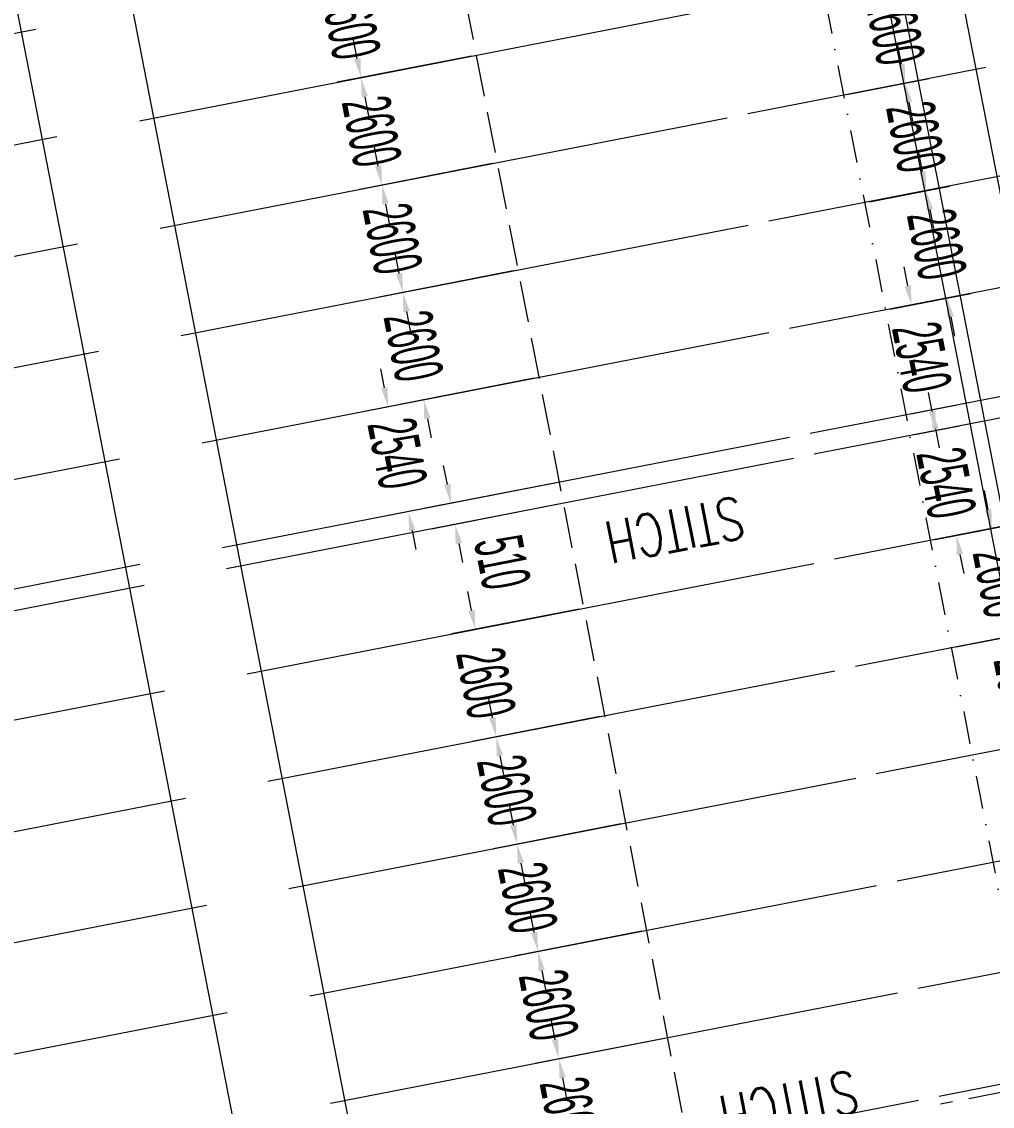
# Model space of a CAD drawing. Header units: millimetres. Extents: x 27228149 to 29012050, y 40856015 to 42918728.
# Drawn here: x 27362078 to 27385138, y 42572244 to 42598025 of the extents above; entities that cross this region are included whole.
import ezdxf

# ---------------------------------------------------------------- set-up
doc = ezdxf.new("R2010")
doc.units = ezdxf.units.MM
doc.header["$LTSCALE"] = 0.05
doc.linetypes.add('DGN Style 3', pattern=[27349.722329, 19535.51595, -7814.20638])
doc.linetypes.add('DGN Style 4', pattern=[31276.361035, 15628.41276, -7814.20638, 19.535516, -7814.20638])
doc.layers.get('Defpoints').update_dxf_attribs({"lineweight": 0})
for name, color, linetype, lineweight in [('InnerEdge_NB', 7, 'Continuous', 0), ('InnerEdge_SB', 7, 'Continuous', 0), ('OuterEdge_SBRamp', 7, 'Continuous', 0), ('PlacementCurve_SB', 1, 'DGN Style 3', 0), ('PlacementCurve_SBRamp', 1, 'DGN Style 3', 0), ('S-_ANOT----_A-', 7, 'Continuous', 0), ('S-_ANOT----_T-', 7, 'Continuous', 0), ('S-_SEG-----_E-NB', 3, 'Continuous', 13), ('S-_SEG-----_E-SB', 3, 'Continuous', 13), ('S-_SEG-----_E-SBRamp', 3, 'Continuous', 13), ('S-_WALLLBW-_E-', 40, 'Continuous', 13)]:
    doc.layers.add(name, color=color, linetype=linetype, lineweight=lineweight)
doc.styles.add('Styletxt', font='txt.shx')
doc.styles.add('StyleWORKING', font='WORKING.shx')
doc.dimstyles.new('dim300', dxfattribs={"dimtxt": 750, "dimasz": 750, "dimexe": 375, "dimexo": 375, "dimgap": 375, "dimtad": 1, "dimdec": 0, "dimzin": 11, "dimdsep": 46, "dimtxsty": 'StyleWORKING', "dimsah": 1, "dimcen": 0.09, "dimclrd": 7, "dimclre": 7, "dimadec": 4, "dimazin": 3, "dimtfac": 1, "dimtdec": 0, "dimtmove": 0, "dimatfit": 3, "dimfxl": 1, "dimtolj": 1, "dimtzin": 0, "dimlwd": 0, "dimlwe": 0, "dimarcsym": 0})

# ---------------------------------------------------------------- blocks, each defined once
blk = doc.blocks.new('*D107')
at = {"layer": 'Defpoints', "color": 0, "linetype": 'Continuous', "transparency": 16777216}
for p in [(27381111, 42598829), (27383070, 42596561), (27381608, 42596277)]:
    blk.add_point(p, dxfattribs=at)
at = {"layer": 'S-_ANOT----_A-', "color": 7, "linetype": 'Continuous', "lineweight": 0, "transparency": 16777216}
for p, q in [((27382486, 42599565), (27382398, 42600017)), ((27383158, 42596110), (27383246, 42595658))]:
    blk.add_line(p, q, dxfattribs=at)
at = {"layer": 'S-_ANOT----_A-', "linetype": 'Continuous', "transparency": 16777216}
for p, q in [((27381224, 42598851), (27383138, 42599223)), ((27381720, 42596299), (27383635, 42596671))]:
    blk.add_line(p, q, dxfattribs=at)
at = {"layer": 'S-_ANOT----_A-', "color": 7, "linetype": 'Continuous', "transparency": 16777216}
for points in [[(27382561, 42599580), (27382410, 42599550), (27382574, 42599114)], [(27383233, 42596125), (27383083, 42596095), (27383070, 42596561)]]:
    blk.add_solid(points, dxfattribs=at)
at = {"layer": 'S-_ANOT----_A-', "color": 0, "linetype": 'Continuous', "transparency": 16777216, "insert": (27382823, 42597838), "char_height": 1150, "attachment_point": 5, "rotation": 281.011, "style": 'StyleWORKING'}
blk.add_mtext('\\A1;{\\W0.47826;\\C0;2600}', dxfattribs=at)
blk = doc.blocks.new('*D108')
at = {"layer": 'Defpoints', "color": 0, "linetype": 'Continuous', "transparency": 16777216}
for p in [(27381608, 42596277), (27383567, 42594009), (27382104, 42593725)]:
    blk.add_point(p, dxfattribs=at)
at = {"layer": 'S-_ANOT----_A-', "color": 7, "linetype": 'Continuous', "lineweight": 0, "transparency": 16777216}
for p, q in [((27382982, 42597013), (27382894, 42597464)), ((27383655, 42593558), (27383742, 42593106))]:
    blk.add_line(p, q, dxfattribs=at)
at = {"layer": 'S-_ANOT----_A-', "linetype": 'Continuous', "transparency": 16777216}
for p, q in [((27381720, 42596299), (27383635, 42596671)), ((27382217, 42593747), (27384131, 42594119))]:
    blk.add_line(p, q, dxfattribs=at)
at = {"layer": 'S-_ANOT----_A-', "color": 7, "linetype": 'Continuous', "transparency": 16777216}
for points in [[(27383058, 42597028), (27382907, 42596998), (27383070, 42596561)], [(27383730, 42593572), (27383579, 42593543), (27383567, 42594009)]]:
    blk.add_solid(points, dxfattribs=at)
at = {"layer": 'S-_ANOT----_A-', "color": 0, "linetype": 'Continuous', "transparency": 16777216, "insert": (27383320, 42595286), "char_height": 1150, "attachment_point": 5, "rotation": 281.011, "style": 'StyleWORKING'}
blk.add_mtext('\\A1;{\\W0.47826;\\C0;2600}', dxfattribs=at)
blk = doc.blocks.new('*D109')
at = {"layer": 'Defpoints', "color": 0, "linetype": 'Continuous', "transparency": 16777216}
for p in [(27382104, 42593725), (27384063, 42591457), (27382601, 42591173)]:
    blk.add_point(p, dxfattribs=at)
at = {"layer": 'S-_ANOT----_A-', "color": 7, "linetype": 'Continuous', "lineweight": 0, "transparency": 16777216}
for p, q in [((27383479, 42594461), (27383391, 42594912)), ((27384151, 42591006), (27384239, 42590554))]:
    blk.add_line(p, q, dxfattribs=at)
at = {"layer": 'S-_ANOT----_A-', "linetype": 'Continuous', "transparency": 16777216}
for p, q in [((27382217, 42593747), (27384131, 42594119)), ((27382714, 42591195), (27384628, 42591567))]:
    blk.add_line(p, q, dxfattribs=at)
at = {"layer": 'S-_ANOT----_A-', "color": 7, "linetype": 'Continuous', "transparency": 16777216}
for points in [[(27383554, 42594475), (27383404, 42594446), (27383567, 42594009)], [(27384226, 42591020), (27384076, 42590991), (27384063, 42591457)]]:
    blk.add_solid(points, dxfattribs=at)
at = {"layer": 'S-_ANOT----_A-', "color": 0, "linetype": 'Continuous', "transparency": 16777216, "insert": (27383816, 42592733), "char_height": 1150, "attachment_point": 5, "rotation": 281.011, "style": 'StyleWORKING'}
blk.add_mtext('\\A1;{\\W0.47826;\\C0;2600}', dxfattribs=at)
blk = doc.blocks.new('*D110')
at = {"layer": 'Defpoints', "color": 0, "linetype": 'Continuous', "transparency": 16777216}
for p in [(27383181, 42588189), (27383797, 42588309), (27383667, 42585696)]:
    blk.add_point(p, dxfattribs=at)
at = {"layer": 'S-_ANOT----_A-', "color": 7, "linetype": 'Continuous', "lineweight": 0, "transparency": 16777216}
for p, q in [((27383709, 42588760), (27383622, 42589212)), ((27384370, 42585364), (27384458, 42584912))]:
    blk.add_line(p, q, dxfattribs=at)
at = {"layer": 'S-_ANOT----_A-', "linetype": 'Continuous', "transparency": 16777216}
for p, q in [((27383294, 42588211), (27384362, 42588418)), ((27383779, 42585717), (27384847, 42585925))]:
    blk.add_line(p, q, dxfattribs=at)
at = {"layer": 'S-_ANOT----_A-', "color": 7, "linetype": 'Continuous', "transparency": 16777216}
for points in [[(27383785, 42588775), (27383634, 42588745), (27383797, 42588309)], [(27384446, 42585378), (27384295, 42585349), (27384282, 42585815)]]:
    blk.add_solid(points, dxfattribs=at)
at = {"layer": 'S-_ANOT----_A-', "color": 0, "linetype": 'Continuous', "transparency": 16777216, "insert": (27384041, 42587062), "char_height": 1150, "attachment_point": 5, "rotation": 281.011, "style": 'StyleWORKING'}
blk.add_mtext('\\A1;{\\W0.47826;\\C0;2540}', dxfattribs=at)
blk = doc.blocks.new('*D111')
at = {"layer": 'Defpoints', "color": 0, "linetype": 'Continuous', "transparency": 16777216}
for p in [(27383667, 42585696), (27385626, 42583428), (27384163, 42583143)]:
    blk.add_point(p, dxfattribs=at)
at = {"layer": 'S-_ANOT----_A-', "color": 7, "linetype": 'Continuous', "lineweight": 0, "transparency": 16777216}
for p, q in [((27385041, 42586432), (27384953, 42586883)), ((27385714, 42582976), (27385801, 42582525))]:
    blk.add_line(p, q, dxfattribs=at)
at = {"layer": 'S-_ANOT----_A-', "linetype": 'Continuous', "transparency": 16777216}
for p, q in [((27383779, 42585717), (27385694, 42586090)), ((27384276, 42583165), (27386190, 42583538))]:
    blk.add_line(p, q, dxfattribs=at)
at = {"layer": 'S-_ANOT----_A-', "color": 7, "linetype": 'Continuous', "transparency": 16777216}
for points in [[(27385116, 42586446), (27384966, 42586417), (27385129, 42585980)], [(27385789, 42582991), (27385638, 42582962), (27385626, 42583428)]]:
    blk.add_solid(points, dxfattribs=at)
at = {"layer": 'S-_ANOT----_A-', "color": 0, "linetype": 'Continuous', "transparency": 16777216, "insert": (27385379, 42584704), "char_height": 1150, "attachment_point": 5, "rotation": 281.011, "style": 'StyleWORKING'}
blk.add_mtext('\\A1;{\\W0.47826;\\C0;2600}', dxfattribs=at)
blk = doc.blocks.new('*D112')
at = {"layer": 'Defpoints', "color": 0, "linetype": 'Continuous', "transparency": 16777216}
for p in [(27384163, 42583143), (27385208, 42580698), (27386122, 42580876)]:
    blk.add_point(p, dxfattribs=at)
at = {"layer": 'S-_ANOT----_A-', "color": 7, "linetype": 'Continuous', "lineweight": 0, "transparency": 16777216}
for p, q in [((27385538, 42583879), (27385450, 42584331)), ((27386210, 42580424), (27386298, 42579973))]:
    blk.add_line(p, q, dxfattribs=at)
at = {"layer": 'S-_ANOT----_A-', "linetype": 'Continuous', "transparency": 16777216}
for p, q in [((27384276, 42583165), (27386190, 42583538)), ((27385321, 42580720), (27386687, 42580986))]:
    blk.add_line(p, q, dxfattribs=at)
at = {"layer": 'S-_ANOT----_A-', "color": 7, "linetype": 'Continuous', "transparency": 16777216}
for points in [[(27385613, 42583894), (27385463, 42583865), (27385626, 42583428)], [(27386285, 42580439), (27386135, 42580410), (27386122, 42580876)]]:
    blk.add_solid(points, dxfattribs=at)
at = {"layer": 'S-_ANOT----_A-', "color": 0, "linetype": 'Continuous', "transparency": 16777216, "insert": (27385875, 42582152), "char_height": 1150, "attachment_point": 5, "rotation": 281.011, "style": 'StyleWORKING'}
blk.add_mtext('\\A1;{\\W0.47826;\\C0;2600}', dxfattribs=at)
blk = doc.blocks.new('*D298')
at = {"layer": 'Defpoints', "color": 0, "linetype": 'Continuous', "transparency": 16777216}
for p in [(27372378, 42599778), (27372874, 42597226), (27370140, 42596694)]:
    blk.add_point(p, dxfattribs=at)
at = {"layer": 'S-_ANOT----_A-', "color": 7, "linetype": 'Continuous', "lineweight": 0, "transparency": 16777216}
for p, q in [((27369556, 42599698), (27369468, 42600149)), ((27370228, 42596243), (27370316, 42595791))]:
    blk.add_line(p, q, dxfattribs=at)
at = {"layer": 'S-_ANOT----_A-', "linetype": 'Continuous', "transparency": 16777216}
for p, q in [((27372265, 42599756), (27369079, 42599137)), ((27372762, 42597204), (27369576, 42596584))]:
    blk.add_line(p, q, dxfattribs=at)
at = {"layer": 'S-_ANOT----_A-', "color": 7, "linetype": 'Continuous', "transparency": 16777216}
for points in [[(27369631, 42599713), (27369480, 42599683), (27369643, 42599246)], [(27370303, 42596257), (27370153, 42596228), (27370140, 42596694)]]:
    blk.add_solid(points, dxfattribs=at)
at = {"layer": 'S-_ANOT----_A-', "color": 0, "linetype": 'Continuous', "transparency": 16777216, "insert": (27369893, 42597971), "char_height": 1150, "attachment_point": 5, "rotation": 281.011, "style": 'StyleWORKING'}
blk.add_mtext('\\A1;{\\W0.47826;\\C0;2600}', dxfattribs=at)
blk = doc.blocks.new('*D299')
at = {"layer": 'Defpoints', "color": 0, "linetype": 'Continuous', "transparency": 16777216}
for p in [(27372874, 42597226), (27373371, 42594674), (27370637, 42594142)]:
    blk.add_point(p, dxfattribs=at)
at = {"layer": 'S-_ANOT----_A-', "color": 7, "linetype": 'Continuous', "lineweight": 0, "transparency": 16777216}
for p, q in [((27370052, 42597146), (27369964, 42597597)), ((27370724, 42593691), (27370812, 42593239))]:
    blk.add_line(p, q, dxfattribs=at)
at = {"layer": 'S-_ANOT----_A-', "linetype": 'Continuous', "transparency": 16777216}
for p, q in [((27372762, 42597204), (27369576, 42596584)), ((27373258, 42594652), (27370072, 42594032))]:
    blk.add_line(p, q, dxfattribs=at)
at = {"layer": 'S-_ANOT----_A-', "color": 7, "linetype": 'Continuous', "transparency": 16777216}
for points in [[(27370127, 42597160), (27369977, 42597131), (27370140, 42596694)], [(27370800, 42593705), (27370649, 42593676), (27370637, 42594142)]]:
    blk.add_solid(points, dxfattribs=at)
at = {"layer": 'S-_ANOT----_A-', "color": 0, "linetype": 'Continuous', "transparency": 16777216, "insert": (27370390, 42595418), "char_height": 1150, "attachment_point": 5, "rotation": 281.011, "style": 'StyleWORKING'}
blk.add_mtext('\\A1;{\\W0.47826;\\C0;2600}', dxfattribs=at)
blk = doc.blocks.new('*D300')
at = {"layer": 'Defpoints', "color": 0, "linetype": 'Continuous', "transparency": 16777216}
for p in [(27373371, 42594674), (27373868, 42592122), (27371133, 42591590)]:
    blk.add_point(p, dxfattribs=at)
at = {"layer": 'S-_ANOT----_A-', "color": 7, "linetype": 'Continuous', "lineweight": 0, "transparency": 16777216}
for p, q in [((27370549, 42594594), (27370461, 42595045)), ((27371221, 42591138), (27371309, 42590687))]:
    blk.add_line(p, q, dxfattribs=at)
at = {"layer": 'S-_ANOT----_A-', "linetype": 'Continuous', "transparency": 16777216}
for p, q in [((27373258, 42594652), (27370072, 42594032)), ((27373755, 42592100), (27370569, 42591480))]:
    blk.add_line(p, q, dxfattribs=at)
at = {"layer": 'S-_ANOT----_A-', "color": 7, "linetype": 'Continuous', "transparency": 16777216}
for points in [[(27370624, 42594608), (27370473, 42594579), (27370637, 42594142)], [(27371296, 42591153), (27371146, 42591124), (27371133, 42591590)]]:
    blk.add_solid(points, dxfattribs=at)
at = {"layer": 'S-_ANOT----_A-', "color": 0, "linetype": 'Continuous', "transparency": 16777216, "insert": (27370886, 42592866), "char_height": 1150, "attachment_point": 5, "rotation": 281.011, "style": 'StyleWORKING'}
blk.add_mtext('\\A1;{\\W0.47826;\\C0;2600}', dxfattribs=at)
blk = doc.blocks.new('*D301')
at = {"layer": 'Defpoints', "color": 0, "linetype": 'Continuous', "transparency": 16777216}
for p in [(27373868, 42592122), (27374364, 42589570), (27371630, 42589038)]:
    blk.add_point(p, dxfattribs=at)
at = {"layer": 'S-_ANOT----_A-', "color": 7, "linetype": 'Continuous', "lineweight": 0, "transparency": 16777216}
for p, q in [((27371045, 42592041), (27370957, 42592493)), ((27371718, 42588586), (27371805, 42588135))]:
    blk.add_line(p, q, dxfattribs=at)
at = {"layer": 'S-_ANOT----_A-', "linetype": 'Continuous', "transparency": 16777216}
for p, q in [((27373755, 42592100), (27370569, 42591480)), ((27374251, 42589548), (27371065, 42588928))]:
    blk.add_line(p, q, dxfattribs=at)
at = {"layer": 'S-_ANOT----_A-', "color": 7, "linetype": 'Continuous', "transparency": 16777216}
for points in [[(27371121, 42592056), (27370970, 42592027), (27371133, 42591590)], [(27371793, 42588601), (27371642, 42588572), (27371630, 42589038)]]:
    blk.add_solid(points, dxfattribs=at)
at = {"layer": 'S-_ANOT----_A-', "color": 0, "linetype": 'Continuous', "transparency": 16777216, "insert": (27371383, 42590314), "char_height": 1150, "attachment_point": 5, "rotation": 281.011, "style": 'StyleWORKING'}
blk.add_mtext('\\A1;{\\W0.47826;\\C0;2600}', dxfattribs=at)
blk = doc.blocks.new('*D302')
at = {"layer": 'Defpoints', "color": 0, "linetype": 'Continuous', "transparency": 16777216}
for p in [(27375432, 42584083), (27375929, 42581530), (27373351, 42581029)]:
    blk.add_point(p, dxfattribs=at)
at = {"layer": 'S-_ANOT----_A-', "color": 7, "linetype": 'Continuous', "lineweight": 0, "transparency": 16777216}
for p, q in [((27372767, 42584033), (27372679, 42584484)), ((27373439, 42580577), (27373527, 42580126))]:
    blk.add_line(p, q, dxfattribs=at)
at = {"layer": 'S-_ANOT----_A-', "linetype": 'Continuous', "transparency": 16777216}
for p, q in [((27375319, 42584061), (27372290, 42583471)), ((27375816, 42581508), (27372787, 42580919))]:
    blk.add_line(p, q, dxfattribs=at)
at = {"layer": 'S-_ANOT----_A-', "color": 7, "linetype": 'Continuous', "transparency": 16777216}
for points in [[(27372842, 42584047), (27372692, 42584018), (27372855, 42583581)], [(27373514, 42580592), (27373364, 42580563), (27373351, 42581029)]]:
    blk.add_solid(points, dxfattribs=at)
at = {"layer": 'S-_ANOT----_A-', "color": 0, "linetype": 'Continuous', "transparency": 16777216, "insert": (27373104, 42582305), "char_height": 1150, "attachment_point": 5, "rotation": 281.011, "style": 'StyleWORKING'}
blk.add_mtext('\\A1;{\\W0.47826;\\C0;2600}', dxfattribs=at)
blk = doc.blocks.new('*D303')
at = {"layer": 'Defpoints', "color": 0, "linetype": 'Continuous', "transparency": 16777216}
for p in [(27375929, 42581530), (27376425, 42578978), (27373848, 42578477)]:
    blk.add_point(p, dxfattribs=at)
at = {"layer": 'S-_ANOT----_A-', "color": 7, "linetype": 'Continuous', "lineweight": 0, "transparency": 16777216}
for p, q in [((27373263, 42581480), (27373176, 42581932)), ((27373936, 42578025), (27374024, 42577574))]:
    blk.add_line(p, q, dxfattribs=at)
at = {"layer": 'S-_ANOT----_A-', "linetype": 'Continuous', "transparency": 16777216}
for p, q in [((27375816, 42581508), (27372787, 42580919)), ((27376312, 42578956), (27373284, 42578367))]:
    blk.add_line(p, q, dxfattribs=at)
at = {"layer": 'S-_ANOT----_A-', "color": 7, "linetype": 'Continuous', "transparency": 16777216}
for points in [[(27373339, 42581495), (27373188, 42581466), (27373351, 42581029)], [(27374011, 42578040), (27373861, 42578011), (27373848, 42578477)]]:
    blk.add_solid(points, dxfattribs=at)
at = {"layer": 'S-_ANOT----_A-', "color": 0, "linetype": 'Continuous', "transparency": 16777216, "insert": (27373601, 42579753), "char_height": 1150, "attachment_point": 5, "rotation": 281.011, "style": 'StyleWORKING'}
blk.add_mtext('\\A1;{\\W0.47826;\\C0;2600}', dxfattribs=at)
blk = doc.blocks.new('*D304')
at = {"layer": 'Defpoints', "color": 0, "linetype": 'Continuous', "transparency": 16777216}
for p in [(27376425, 42578978), (27376922, 42576426), (27374345, 42575925)]:
    blk.add_point(p, dxfattribs=at)
at = {"layer": 'S-_ANOT----_A-', "color": 7, "linetype": 'Continuous', "lineweight": 0, "transparency": 16777216}
for p, q in [((27373760, 42578928), (27373672, 42579380)), ((27374432, 42575473), (27374520, 42575022))]:
    blk.add_line(p, q, dxfattribs=at)
at = {"layer": 'S-_ANOT----_A-', "linetype": 'Continuous', "transparency": 16777216}
for p, q in [((27376312, 42578956), (27373284, 42578367)), ((27376809, 42576404), (27373780, 42575815))]:
    blk.add_line(p, q, dxfattribs=at)
at = {"layer": 'S-_ANOT----_A-', "color": 7, "linetype": 'Continuous', "transparency": 16777216}
for points in [[(27373835, 42578943), (27373685, 42578914), (27373848, 42578477)], [(27374508, 42575488), (27374357, 42575459), (27374345, 42575925)]]:
    blk.add_solid(points, dxfattribs=at)
at = {"layer": 'S-_ANOT----_A-', "color": 0, "linetype": 'Continuous', "transparency": 16777216, "insert": (27374098, 42577201), "char_height": 1150, "attachment_point": 5, "rotation": 281.011, "style": 'StyleWORKING'}
blk.add_mtext('\\A1;{\\W0.47826;\\C0;2600}', dxfattribs=at)
blk = doc.blocks.new('*D305')
at = {"layer": 'Defpoints', "color": 0, "linetype": 'Continuous', "transparency": 16777216}
for p in [(27376922, 42576426), (27377418, 42573874), (27374841, 42573373)]:
    blk.add_point(p, dxfattribs=at)
at = {"layer": 'S-_ANOT----_A-', "color": 7, "linetype": 'Continuous', "lineweight": 0, "transparency": 16777216}
for p, q in [((27374257, 42576376), (27374169, 42576828)), ((27374929, 42572921), (27375017, 42572469))]:
    blk.add_line(p, q, dxfattribs=at)
at = {"layer": 'S-_ANOT----_A-', "linetype": 'Continuous', "transparency": 16777216}
for p, q in [((27376809, 42576404), (27373780, 42575815)), ((27377305, 42573852), (27374277, 42573263))]:
    blk.add_line(p, q, dxfattribs=at)
at = {"layer": 'S-_ANOT----_A-', "color": 7, "linetype": 'Continuous', "transparency": 16777216}
for points in [[(27374332, 42576391), (27374181, 42576362), (27374345, 42575925)], [(27375004, 42572936), (27374854, 42572906), (27374841, 42573373)]]:
    blk.add_solid(points, dxfattribs=at)
at = {"layer": 'S-_ANOT----_A-', "color": 0, "linetype": 'Continuous', "transparency": 16777216, "insert": (27374594, 42574649), "char_height": 1150, "attachment_point": 5, "rotation": 281.011, "style": 'StyleWORKING'}
blk.add_mtext('\\A1;{\\W0.47826;\\C0;2600}', dxfattribs=at)
blk = doc.blocks.new('*D962')
at = {"layer": 'Defpoints', "color": 0, "linetype": 'Continuous', "transparency": 16777216}
for p in [(27374849, 42587077), (27372278, 42586576), (27374947, 42586576)]:
    blk.add_point(p, dxfattribs=at)
at = {"layer": 'S-_ANOT----_A-', "color": 7, "linetype": 'Continuous', "lineweight": 0, "transparency": 16777216}
for p, q in [((27372191, 42587028), (27372103, 42587479)), ((27372464, 42585624), (27372552, 42585172))]:
    blk.add_line(p, q, dxfattribs=at)
at = {"layer": 'S-_ANOT----_A-', "linetype": 'Continuous', "transparency": 16777216}
for p, q in [((27374737, 42587055), (27371714, 42586467)), ((27374834, 42586554), (27371811, 42585966))]:
    blk.add_line(p, q, dxfattribs=at)
at = {"layer": 'S-_ANOT----_A-', "color": 7, "linetype": 'Continuous', "transparency": 16777216}
for points in [[(27372266, 42587043), (27372115, 42587013), (27372278, 42586576)], [(27372539, 42585639), (27372388, 42585609), (27372376, 42586076)]]:
    blk.add_solid(points, dxfattribs=at)
at = {"layer": 'S-_ANOT----_A-', "color": 0, "linetype": 'Continuous', "transparency": 16777216, "insert": (27373495, 42585173), "char_height": 1150, "attachment_point": 5, "rotation": 281.011, "style": 'StyleWORKING'}
blk.add_mtext('\\A1;{\\W0.47826;\\C0;510}', dxfattribs=at)
blk = doc.blocks.new('*D967')
at = {"layer": 'Defpoints', "color": 0, "linetype": 'Continuous', "transparency": 16777216}
for p in [(27383217, 42591292), (27382601, 42591173), (27383086, 42588679)]:
    blk.add_point(p, dxfattribs=at)
at = {"layer": 'S-_ANOT----_A-', "color": 7, "linetype": 'Continuous', "lineweight": 0, "transparency": 16777216}
for p, q in [((27383129, 42591744), (27383041, 42592195)), ((27383790, 42588348), (27383878, 42587896))]:
    blk.add_line(p, q, dxfattribs=at)
at = {"layer": 'S-_ANOT----_A-', "linetype": 'Continuous', "transparency": 16777216}
for p, q in [((27382714, 42591195), (27383781, 42591402)), ((27383199, 42588701), (27384266, 42588909))]:
    blk.add_line(p, q, dxfattribs=at)
at = {"layer": 'S-_ANOT----_A-', "color": 7, "linetype": 'Continuous', "transparency": 16777216}
for points in [[(27383204, 42591759), (27383054, 42591729), (27383217, 42591292)], [(27383865, 42588362), (27383714, 42588333), (27383702, 42588799)]]:
    blk.add_solid(points, dxfattribs=at)
at = {"layer": 'S-_ANOT----_A-', "color": 0, "linetype": 'Continuous', "transparency": 16777216, "insert": (27383461, 42590046), "char_height": 1150, "attachment_point": 5, "rotation": 281.011, "style": 'StyleWORKING'}
blk.add_mtext('\\A1;{\\W0.47826;\\C0;2540}', dxfattribs=at)
blk = doc.blocks.new('*D1062')
at = {"layer": 'Defpoints', "color": 0, "linetype": 'Continuous', "transparency": 16777216}
for p in [(27374364, 42589570), (27370783, 42588873), (27374849, 42587077)]:
    blk.add_point(p, dxfattribs=at)
at = {"layer": 'S-_ANOT----_A-', "color": 7, "linetype": 'Continuous', "lineweight": 0, "transparency": 16777216}
for p, q in [((27370695, 42589325), (27370607, 42589776)), ((27371356, 42585928), (27371444, 42585477))]:
    blk.add_line(p, q, dxfattribs=at)
at = {"layer": 'S-_ANOT----_A-', "linetype": 'Continuous', "transparency": 16777216}
for p, q in [((27374251, 42589548), (27370219, 42588763)), ((27374737, 42587055), (27370704, 42586270))]:
    blk.add_line(p, q, dxfattribs=at)
at = {"layer": 'S-_ANOT----_A-', "color": 7, "linetype": 'Continuous', "transparency": 16777216}
for points in [[(27370771, 42589339), (27370620, 42589310), (27370783, 42588873)], [(27371431, 42585943), (27371281, 42585914), (27371268, 42586380)]]:
    blk.add_solid(points, dxfattribs=at)
at = {"layer": 'S-_ANOT----_A-', "color": 0, "linetype": 'Continuous', "transparency": 16777216, "insert": (27371001, 42587762), "char_height": 1150, "attachment_point": 5, "rotation": 281.011, "style": 'StyleWORKING'}
blk.add_mtext('\\A1;{\\W0.47826;\\C0;2540}', dxfattribs=at)
blk = doc.blocks.new('*D1063')
at = {"layer": 'Defpoints', "color": 0, "linetype": 'Continuous', "transparency": 16777216}
for p in [(27377418, 42573874), (27377915, 42571322), (27375338, 42570820)]:
    blk.add_point(p, dxfattribs=at)
at = {"layer": 'S-_ANOT----_A-', "color": 7, "linetype": 'Continuous', "lineweight": 0, "transparency": 16777216}
for p, q in [((27374753, 42573824), (27374665, 42574276)), ((27375426, 42570369), (27375513, 42569917))]:
    blk.add_line(p, q, dxfattribs=at)
at = {"layer": 'S-_ANOT----_A-', "linetype": 'Continuous', "transparency": 16777216}
for p, q in [((27377305, 42573852), (27374277, 42573263)), ((27377802, 42571300), (27374773, 42570711))]:
    blk.add_line(p, q, dxfattribs=at)
at = {"layer": 'S-_ANOT----_A-', "color": 7, "linetype": 'Continuous', "transparency": 16777216}
for points in [[(27374829, 42573839), (27374678, 42573809), (27374841, 42573373)], [(27375501, 42570384), (27375350, 42570354), (27375338, 42570820)]]:
    blk.add_solid(points, dxfattribs=at)
at = {"layer": 'S-_ANOT----_A-', "color": 0, "linetype": 'Continuous', "transparency": 16777216, "insert": (27375091, 42572097), "char_height": 1150, "attachment_point": 5, "rotation": 281.011, "style": 'StyleWORKING'}
blk.add_mtext('\\A1;{\\W0.47826;\\C0;2600}', dxfattribs=at)

msp = doc.modelspace()

# ---------------------------------------------------------------- linework, layer by layer
at = {"layer": 'InnerEdge_NB'}
msp.add_lwpolyline([(27283724.5, 42878514.7, -0.0568157), (27345588.8, 42682480.7), (27368075.3, 42566916.3, 0.0263705), (27393633.3, 42464653, 0.0426618), (27458420.2, 42303807.1, 0.1075608), (27699785.7, 42006839.6, 0.026969), (27783127.3, 41947329.2), (27839783.5, 41911319.6)], format="xyb", dxfattribs=at)
at = {"layer": 'InnerEdge_SB'}
msp.add_lwpolyline([(27370363.7, 42569291.8), (27348239.1, 42682996.3, 0.0568157), (27286190.8, 42879613.7)], format="xyb", dxfattribs=at)
at = {"layer": 'OuterEdge_SBRamp'}
msp.add_line((27387667.6, 42572771.6), (27378475.1, 42620014.6), dxfattribs=at)
at = {"layer": 'PlacementCurve_SB'}
msp.add_lwpolyline([(27305541.4, 42854039, -0.0482858), (27355899.2, 42684467.3), (27377998.9, 42570890.3, 0.0688708), (27467496.8, 42309348.2, 0.1110949), (27715510, 42007942.3, 0.028125), (27802629.8, 41947720.4), (27845874.9, 41921290)], format="xyb", dxfattribs=at)
at = {"layer": 'PlacementCurve_SBRamp', "linetype": 'DGN Style 4'}
msp.add_lwpolyline([(27373108.2, 42639957.6), (27386235.5, 42572493, 0.0037085), (27389176, 42557956.4)], format="xyb", dxfattribs=at)
at = {"layer": 'S-_SEG-----_E-NB'}
for p, q in [((27362414.8, 42597839.8), (27346238.1, 42594692.2)), ((27362911.4, 42595287.7), (27346734.7, 42592140)), ((27363407.9, 42592735.6), (27347231.3, 42589587.9)), ((27363904.5, 42590183.4), (27347727.9, 42587035.8)), ((27364401.6, 42587628.6), (27348225, 42584481)), ((27348711.6, 42581980.6), (27364888.2, 42585128.2)), ((27364986.2, 42584624.4), (27348809.6, 42581476.8)), ((27349296.6, 42578973.7), (27365473.3, 42582121.4)), ((27349793.2, 42576421.6), (27365969.8, 42579569.2)), ((27366466.4, 42577017.1), (27350289.8, 42573869.5)), ((27366963, 42574465), (27350786.4, 42571317.3))]:
    msp.add_line(p, q, dxfattribs=at)
at = {"layer": 'S-_SEG-----_E-SB'}
for p, q in [((27364874.5, 42595669.7), (27378342, 42598290.2)), ((27365371.1, 42593117.5), (27378838.5, 42595738)), ((27365867.7, 42590565.4), (27379335.1, 42593185.9)), ((27366364.3, 42588013.3), (27379831.7, 42590633.8)), ((27380316.9, 42588140.5), (27366849.4, 42585520)), ((27380414.3, 42587639.7), (27366946.9, 42585019.2)), ((27367432, 42582525.9), (27380899.5, 42585146.4)), ((27367928.6, 42579973.8), (27381396.1, 42582594.3)), ((27368425.2, 42577421.7), (27381892.6, 42580042.2)), ((27368921.8, 42574869.5), (27382389.2, 42577490)), ((27369418.4, 42572317.4), (27382885.8, 42574937.9)), ((27369916.9, 42569755.4), (27383381.1, 42572392.6))]:
    msp.add_line(p, q, dxfattribs=at)
at = {"layer": 'S-_SEG-----_E-SBRamp'}
for p, q in [((27384983.3, 42596933.7), (27379329.3, 42595833.5)), ((27385479.9, 42594381.5), (27379825.9, 42593281.4)), ((27385976.5, 42591829.4), (27380322.5, 42590729.3)), ((27386461.6, 42589336.2), (27380807.7, 42588236)), ((27386557.1, 42588845.6), (27380903.1, 42587745.4)), ((27387042.2, 42586352.3), (27381388.3, 42585252.2)), ((27387538.8, 42583800.2), (27381884.8, 42582700.1)), ((27388035.4, 42581248.1), (27382381.4, 42580147.9)), ((27388532, 42578695.9), (27382878, 42577595.8)), ((27389028.6, 42576143.8), (27383374.6, 42575043.7)), ((27383871.8, 42572488.7), (27389524.4, 42573595.9))]:
    msp.add_line(p, q, dxfattribs=at)
at = {"layer": 'S-_SEG-----_E-SBRamp', "linetype": 'DGN Style 3'}
msp.add_line((27389562.6, 42573399.6), (27383910, 42572292.4), dxfattribs=at)
at = {"layer": 'S-_WALLLBW-_E-'}
for p, q in [((27389385.4, 42573105.9), (27380192.9, 42620348.9)), ((27388011.2, 42572838.5), (27378818.6, 42620081.5))]:
    msp.add_line(p, q, dxfattribs=at)

# ---------------------------------------------------------------- texts
at = {"layer": 'S-_ANOT----_T-', "linetype": 'Continuous', "style": 'Styletxt', "width": 0.75}
for rotation, p in [(191.01101, (27379122.6, 42586751.9)), (191.08263, (27381834.9, 42573107))]:
    msp.add_text('STITCH', height=1000, rotation=rotation, dxfattribs=at).set_placement(p)

# ---------------------------------------------------------------- dimensions: what is measured, and where the dimension line sits
at = {"layer": 'S-_ANOT----_A-', "linetype": 'Continuous'}
for base, p1, p2, override, picture, middle in [((27370140, 42596694.2), (27372377.9, 42599778.4), (27372874.5, 42597226.3), {"dimscale": 1000, "dimtxt": 1.15, "dimasz": 0.46, "dimexe": 0.575, "dimexo": 0.115, "dimgap": 0.2875, "dimtad": 1, "dimjust": 0, "dimtih": 0, "dimtoh": 0, "dimlfac": 1, "dimsah": 1, "dimcen": 0, "dimse1": 0, "dimse2": 0, "dimclre": 256, "dimclrt": 0, "dimtol": 0, "dimtfac": 1, "dimtofl": 0, "dimtmove": 2, "dimatfit": 3, "dimfrac": 0, "dimtolj": 1, "dimlwe": 65535}, '*D298', (27369893.1, 42597970.6)), ((27383070.2, 42596561.4), (27381111, 42598829), (27381607.6, 42596276.8), {"dimscale": 1000, "dimtxt": 1.15, "dimasz": 0.46, "dimexe": 0.575, "dimexo": 0.115, "dimgap": 0.2875, "dimtad": 1, "dimjust": 0, "dimtih": 0, "dimtoh": 0, "dimlfac": 1, "dimsah": 1, "dimcen": 0, "dimse1": 0, "dimse2": 0, "dimclre": 256, "dimclrt": 0, "dimtol": 0, "dimtfac": 1, "dimtofl": 0, "dimtmove": 2, "dimatfit": 3, "dimfrac": 0, "dimtolj": 1, "dimlwe": 65535}, '*D107', (27382823.2, 42597837.8)), ((27370636.6, 42594142.1), (27372874.5, 42597226.3), (27373371.1, 42594674.2), {"dimscale": 1000, "dimtxt": 1.15, "dimasz": 0.46, "dimexe": 0.575, "dimexo": 0.115, "dimgap": 0.2875, "dimtad": 1, "dimjust": 0, "dimtih": 0, "dimtoh": 0, "dimlfac": 1, "dimsah": 1, "dimcen": 0, "dimse1": 0, "dimse2": 0, "dimclre": 256, "dimclrt": 0, "dimtol": 0, "dimtfac": 1, "dimtofl": 0, "dimtmove": 2, "dimatfit": 3, "dimfrac": 0, "dimtolj": 1, "dimlwe": 65535}, '*D299', (27370389.6, 42595418.4)), ((27383566.8, 42594009.3), (27381607.6, 42596276.8), (27382104.2, 42593724.7), {"dimscale": 1000, "dimtxt": 1.15, "dimasz": 0.46, "dimexe": 0.575, "dimexo": 0.115, "dimgap": 0.2875, "dimtad": 1, "dimjust": 0, "dimtih": 0, "dimtoh": 0, "dimlfac": 1, "dimsah": 1, "dimcen": 0, "dimse1": 0, "dimse2": 0, "dimclre": 256, "dimclrt": 0, "dimtol": 0, "dimtfac": 1, "dimtofl": 0, "dimtmove": 2, "dimatfit": 3, "dimfrac": 0, "dimtolj": 1, "dimlwe": 65535}, '*D108', (27383319.8, 42595285.6)), ((27371133.2, 42591590), (27373371.1, 42594674.2), (27373867.7, 42592122), {"dimscale": 1000, "dimtxt": 1.15, "dimasz": 0.46, "dimexe": 0.575, "dimexo": 0.115, "dimgap": 0.2875, "dimtad": 1, "dimjust": 0, "dimtih": 0, "dimtoh": 0, "dimlfac": 1, "dimsah": 1, "dimcen": 0, "dimse1": 0, "dimse2": 0, "dimclre": 256, "dimclrt": 0, "dimtol": 0, "dimtfac": 1, "dimtofl": 0, "dimtmove": 2, "dimatfit": 3, "dimfrac": 0, "dimtolj": 1, "dimlwe": 65535}, '*D300', (27370886.2, 42592866.3)), ((27384063.4, 42591457.2), (27382104.2, 42593724.7), (27382600.8, 42591172.6), {"dimscale": 1000, "dimtxt": 1.15, "dimasz": 0.46, "dimexe": 0.575, "dimexo": 0.115, "dimgap": 0.2875, "dimtad": 1, "dimjust": 0, "dimtih": 0, "dimtoh": 0, "dimlfac": 1, "dimsah": 1, "dimcen": 0, "dimse1": 0, "dimse2": 0, "dimclre": 256, "dimclrt": 0, "dimtol": 0, "dimtfac": 1, "dimtofl": 0, "dimtmove": 2, "dimatfit": 3, "dimfrac": 0, "dimtolj": 1, "dimlwe": 65535}, '*D109', (27383816.4, 42592733.5)), ((27371629.8, 42589037.8), (27373867.7, 42592122), (27374364.3, 42589569.9), {"dimscale": 1000, "dimtxt": 1.15, "dimasz": 0.46, "dimexe": 0.575, "dimexo": 0.115, "dimgap": 0.2875, "dimtad": 1, "dimjust": 0, "dimtih": 0, "dimtoh": 0, "dimlfac": 1, "dimsah": 1, "dimcen": 0, "dimse1": 0, "dimse2": 0, "dimclre": 256, "dimclrt": 0, "dimtol": 0, "dimtfac": 1, "dimtofl": 0, "dimtmove": 2, "dimatfit": 3, "dimfrac": 0, "dimtolj": 1, "dimlwe": 65535}, '*D301', (27371382.8, 42590314.2)), ((27383216.7, 42591292.4), (27383085.9, 42588679.3), (27382600.8, 42591172.6), {"dimscale": 1000, "dimtxt": 1.15, "dimasz": 0.46, "dimexe": 0.575, "dimexo": 0.115, "dimgap": 0.2875, "dimtad": 1, "dimtih": 0, "dimtoh": 0, "dimlfac": 1, "dimsah": 1, "dimcen": 0, "dimse1": 0, "dimse2": 0, "dimclre": 256, "dimclrt": 0, "dimtol": 0, "dimtfac": 1, "dimtofl": 0, "dimtmove": 2, "dimatfit": 3, "dimfrac": 0, "dimtolj": 1, "dimlwe": 65535}, '*D967', (27383460.7, 42590046.1)), ((27370783.2, 42588873.1), (27374849.4, 42587076.7), (27374364.3, 42589569.9), {"dimscale": 1000, "dimtxt": 1.15, "dimasz": 0.46, "dimexe": 0.575, "dimexo": 0.115, "dimgap": 0.2875, "dimtad": 1, "dimtih": 0, "dimtoh": 0, "dimlfac": 1, "dimsah": 1, "dimcen": 0, "dimse1": 0, "dimse2": 0, "dimclre": 256, "dimclrt": 0, "dimtol": 0, "dimtfac": 1, "dimtix": 1, "dimtofl": 0, "dimtmove": 2, "dimatfit": 3, "dimfrac": 0, "dimtolj": 1, "dimlwe": 65535}, '*D1062', (27371000.8, 42587761.6)), ((27383797.3, 42588308.6), (27383666.5, 42585695.5), (27383181.4, 42588188.7), {"dimscale": 1000, "dimtxt": 1.15, "dimasz": 0.46, "dimexe": 0.575, "dimexo": 0.115, "dimgap": 0.2875, "dimtad": 1, "dimtih": 0, "dimtoh": 0, "dimlfac": 1, "dimsah": 1, "dimcen": 0, "dimse1": 0, "dimse2": 0, "dimclre": 256, "dimclrt": 0, "dimtol": 0, "dimtfac": 1, "dimtofl": 0, "dimtmove": 2, "dimatfit": 3, "dimfrac": 0, "dimtolj": 1, "dimlwe": 65535}, '*D110', (27384041.3, 42587062.2)), ((27372278.4, 42586576.4), (27374946.9, 42586575.8), (27374849.4, 42587076.7), {"dimscale": 1000, "dimtxt": 1.15, "dimasz": 0.46, "dimexe": 0.575, "dimexo": 0.115, "dimgap": 0.2875, "dimtad": 1, "dimtih": 0, "dimtoh": 0, "dimlfac": 1, "dimsah": 1, "dimcen": 0, "dimse1": 0, "dimse2": 0, "dimclre": 256, "dimclrt": 0, "dimtol": 0, "dimtfac": 1, "dimtofl": 0, "dimtmove": 2, "dimatfit": 3, "dimfrac": 0, "dimtolj": 1, "dimlwe": 65535}, '*D962', (27373495.2, 42585172.7)), ((27385625.7, 42583428), (27383666.5, 42585695.5), (27384163.1, 42583143.4), {"dimscale": 1000, "dimtxt": 1.15, "dimasz": 0.46, "dimexe": 0.575, "dimexo": 0.115, "dimgap": 0.2875, "dimtad": 1, "dimjust": 0, "dimtih": 0, "dimtoh": 0, "dimlfac": 1, "dimsah": 1, "dimcen": 0, "dimse1": 0, "dimse2": 0, "dimclre": 256, "dimclrt": 0, "dimtol": 0, "dimtfac": 1, "dimtofl": 0, "dimtmove": 2, "dimatfit": 3, "dimfrac": 0, "dimtolj": 1, "dimlwe": 65535}, '*D111', (27385378.7, 42584704.3)), ((27373351.3, 42581029), (27375432, 42584082.6), (27375928.6, 42581530.4), {"dimscale": 1000, "dimtxt": 1.15, "dimasz": 0.46, "dimexe": 0.575, "dimexo": 0.115, "dimgap": 0.2875, "dimtad": 1, "dimjust": 0, "dimtih": 0, "dimtoh": 0, "dimlfac": 1, "dimsah": 1, "dimcen": 0, "dimse1": 0, "dimse2": 0, "dimclre": 256, "dimclrt": 0, "dimtol": 0, "dimtfac": 1, "dimtofl": 0, "dimtmove": 2, "dimatfit": 3, "dimfrac": 0, "dimtolj": 1, "dimlwe": 65535}, '*D302', (27373104.4, 42582305.3)), ((27386122.3, 42580875.8), (27384163.1, 42583143.4), (27385208.4, 42580698), {"dimscale": 1000, "dimtxt": 1.15, "dimasz": 0.46, "dimexe": 0.575, "dimexo": 0.115, "dimgap": 0.2875, "dimtad": 1, "dimjust": 0, "dimtih": 0, "dimtoh": 0, "dimlfac": 1, "dimsah": 1, "dimcen": 0, "dimse1": 0, "dimse2": 0, "dimclre": 256, "dimclrt": 0, "dimtol": 0, "dimtfac": 1, "dimtofl": 0, "dimtmove": 2, "dimatfit": 3, "dimfrac": 0, "dimtolj": 1, "dimlwe": 65535}, '*D112', (27385875.3, 42582152.2)), ((27373847.9, 42578476.8), (27375928.6, 42581530.4), (27376425.2, 42578978.3), {"dimscale": 1000, "dimtxt": 1.15, "dimasz": 0.46, "dimexe": 0.575, "dimexo": 0.115, "dimgap": 0.2875, "dimtad": 1, "dimjust": 0, "dimtih": 0, "dimtoh": 0, "dimlfac": 1, "dimsah": 1, "dimcen": 0, "dimse1": 0, "dimse2": 0, "dimclre": 256, "dimclrt": 0, "dimtol": 0, "dimtfac": 1, "dimtofl": 0, "dimtmove": 2, "dimatfit": 3, "dimfrac": 0, "dimtolj": 1, "dimlwe": 65535}, '*D303', (27373601, 42579753.1)), ((27374344.5, 42575924.7), (27376425.2, 42578978.3), (27376921.8, 42576426.2), {"dimscale": 1000, "dimtxt": 1.15, "dimasz": 0.46, "dimexe": 0.575, "dimexo": 0.115, "dimgap": 0.2875, "dimtad": 1, "dimjust": 0, "dimtih": 0, "dimtoh": 0, "dimlfac": 1, "dimsah": 1, "dimcen": 0, "dimse1": 0, "dimse2": 0, "dimclre": 256, "dimclrt": 0, "dimtol": 0, "dimtfac": 1, "dimtofl": 0, "dimtmove": 2, "dimatfit": 3, "dimfrac": 0, "dimtolj": 1, "dimlwe": 65535}, '*D304', (27374097.6, 42577201)), ((27374841.1, 42573372.5), (27376921.8, 42576426.2), (27377418.4, 42573874), {"dimscale": 1000, "dimtxt": 1.15, "dimasz": 0.46, "dimexe": 0.575, "dimexo": 0.115, "dimgap": 0.2875, "dimtad": 1, "dimjust": 0, "dimtih": 0, "dimtoh": 0, "dimlfac": 1, "dimsah": 1, "dimcen": 0, "dimse1": 0, "dimse2": 0, "dimclre": 256, "dimclrt": 0, "dimtol": 0, "dimtfac": 1, "dimtofl": 0, "dimtmove": 2, "dimatfit": 3, "dimfrac": 0, "dimtolj": 1, "dimlwe": 65535}, '*D305', (27374594.2, 42574648.9)), ((27375337.7, 42570820.5), (27377418.4, 42573874), (27377915, 42571321.9), {"dimscale": 1000, "dimtxt": 1.15, "dimasz": 0.46, "dimexe": 0.575, "dimexo": 0.115, "dimgap": 0.2875, "dimtad": 1, "dimjust": 0, "dimtih": 0, "dimtoh": 0, "dimlfac": 1, "dimsah": 1, "dimcen": 0, "dimse1": 0, "dimse2": 0, "dimclre": 256, "dimclrt": 0, "dimtol": 0, "dimtfac": 1, "dimtofl": 0, "dimtmove": 2, "dimatfit": 3, "dimfrac": 0, "dimtolj": 1, "dimlwe": 65535}, '*D1063', (27375090.8, 42572096.8))]:
    dim = msp.add_linear_dim(base=base, p1=p1, p2=p2, angle=101.01101, text='{\\W0.47826;\\C0;<>}', dimstyle='dim300', override=override, dxfattribs=at)
    dim.commit()
    dim.dimension.update_dxf_attribs({"geometry": picture, "text_midpoint": middle, "dimtype": 160, "text_rotation": 281.01101})

doc.saveas('drawing.dxf')
